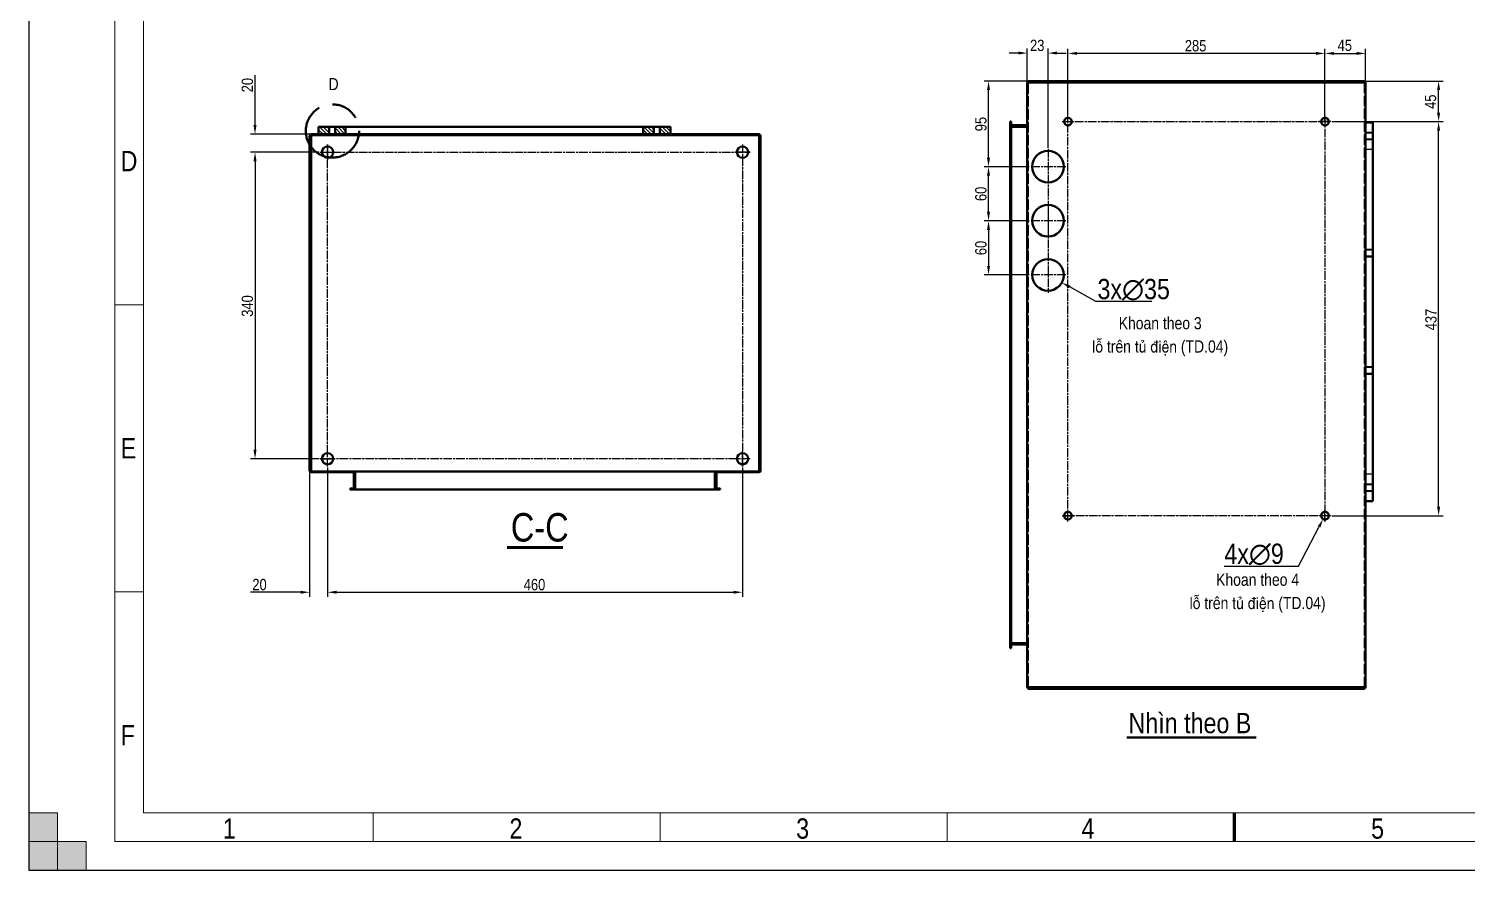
# Model space of a CAD drawing. Header units: millimetres. Extents: x 0 to 19094, y -1 to 2103.
# Drawn here: x 12072 to 13667, y 26 to 959 of the extents above; entities that cross this region are included whole.
import ezdxf

# ---------------------------------------------------------------- set-up
doc = ezdxf.new("R2010")
doc.units = ezdxf.units.MM
doc.header["$LTSCALE"] = 2.5
for name, pattern in [('CHAIN', [0.7087, 0.4724, -0.0591, 0.1181, -0.0591]), ('DASHED', [0.2067, 0.1654, -0.0413]), ('DOUBLE_DASH_CHAIN', [1.2403, 0.6614, -0.0827, 0.1654, -0.0827, 0.1654, -0.0827])]:
    doc.linetypes.add(name, pattern=pattern)
for name, color, linetype, lineweight in [('Border (ANSI)', 7, 'Continuous', 70), ('Center Mark (ANSI)', 7, 'Continuous', 25), ('Centerline (ANSI)', 7, 'Continuous', 25), ('Co ban', 7, 'Continuous', 50), ('Detail Boundary (ANSI)', 7, 'DOUBLE_DASH_CHAIN', 50), ('Dimension (ANSI)', 7, 'Continuous', 25), ('Hatch (ANSI)', 7, 'Continuous', 18), ('Hidden Narrow (ANSI)', 7, 'DASHED', 25), ('Symbol (ANSI)', 7, 'Continuous', 25)]:
    doc.layers.add(name, color=color, linetype=linetype, lineweight=lineweight)
for name, color, linetype, lineweight, true_color in [('Khung ban ve', 5, 'Continuous', 15, 0x0000ff), ('Manh', 7, 'DASHED', 25, 0x008000), ('Manh khung ten', 7, 'Continuous', 15, 0x994c4c), ('Net chu', 30, 'Continuous', 15, 0xff7f00), ('THIN', 5, 'Continuous', 15, 0x0000ff)]:
    doc.layers.add(name, color=color, linetype=linetype, lineweight=lineweight, true_color=true_color)
doc.styles.add('Hinh cat 1', font='')
doc.styles.add('Linh_50', font='')
doc.styles.add('Note Text (ANSI)', font='')
doc.styles.add('StandardAM_ANSI', font='')
doc.styles.add('Text Style71', font='')
doc.styles.add('Text Style90', font='')
doc.styles.get('Hinh cat 1').set_extended_font_data('VNI-Helve-Condense')
doc.styles.get('Linh_50').set_extended_font_data('VNI-Helve-Condense')
doc.styles.get('Note Text (ANSI)').set_extended_font_data('VNI-Helve-Condense')
doc.styles.get('StandardAM_ANSI').set_extended_font_data('VNI-Helve-Condense')
doc.styles.get('Text Style71').set_extended_font_data('VNI-Helve-Condense')
doc.styles.get('Text Style90').set_extended_font_data('VNI-Helve-Condense')
doc.dimstyles.new('Default - mm (ANSI)', dxfattribs={"dimscale": 2.5, "dimtxt": 5, "dimasz": 4, "dimexe": 2, "dimexo": 0.5, "dimgap": 0.8, "dimtad": 1, "dimtoh": 1, "dimdec": 0, "dimrnd": 1e-08, "dimzin": 4, "dimdsep": 46, "dimtxsty": 'StandardAM_ANSI', "dimcen": 0.09, "dimdle": 10, "dimclrd": 256, "dimclre": 256, "dimclrt": 256, "dimadec": 1, "dimazin": 1, "dimtfac": 0.61, "dimtofl": 0, "dimtmove": 0, "dimatfit": 3, "dimldrblk": 'DOT', "dimfxl": 1, "dimtolj": 1, "dimtzin": 4, "dimlwd": -1, "dimlwe": -1, "dimarcsym": 0})

# ---------------------------------------------------------------- blocks, each defined once
blk = doc.blocks.new('Borders A2_Thuong')
at = {"layer": 'THIN'}
for points in [[(0.01, -0.01), (7.08, -0.01), (7.08, 14.14), (0.01, 14.14)], [(0.01, 7.06), (0.01, -0.01), (14.15, -0.01), (14.15, 7.06)]]:
    blk.add_hatch(color=256, dxfattribs=at).paths.add_polyline_path(points)
at = {"layer": 'Border (ANSI)'}
blk.add_line((297.01, 14.14), (297.01, 7.06), dxfattribs=at)
at = {"layer": 'Khung ban ve'}
for p, q in [((28.3, 14.14), (28.3, 405.89)), ((579.87, 14.14), (28.3, 14.14))]:
    blk.add_line(p, q, dxfattribs=at)
at = {"layer": 'Manh khung ten', "lineweight": 25}
for p, q in [((0.01, 420.04), (0.01, -0.01)), ((0.01, -0.01), (594.01, -0.01))]:
    blk.add_line(p, q, dxfattribs=at)
at = {"layer": 'Manh khung ten'}
for p, q in [((0.01, -0.01), (0.01, 420.04)), ((21.23, 7.06), (21.23, 412.96)), ((28.27, 139.35), (21.23, 139.35)), ((28.3, 68.59), (21.25, 68.59)), ((84.87, 14.14), (84.87, 7.06)), ((155.58, 14.14), (155.58, 7.06)), ((226.3, 14.14), (226.3, 7.06)), ((586.94, 7.06), (21.23, 7.06)), ((594.01, -0.01), (0.01, -0.01))]:
    blk.add_line(p, q, dxfattribs=at)
at = {"layer": 'THIN'}
for p, q in [((7.08, 14.14), (0.01, 14.14)), ((0.01, 14.14), (0.01, -0.01)), ((7.08, -0.01), (7.08, 14.14)), ((0.01, 7.06), (0.01, -0.01)), ((14.15, 7.06), (0.01, 7.06)), ((14.15, -0.01), (14.15, 7.06)), ((0.01, -0.01), (14.15, -0.01)), ((0.01, -0.01), (7.08, -0.01))]:
    blk.add_line(p, q, dxfattribs=at)
at = {"layer": 'Net chu', "style": 'Linh_50'}
for s, p in [('D', (22.64, 172.24)), ('E', (22.66, 101.47)), ('F', (22.66, 30.76)), ('1', (47.82, 7.77)), ('2', (118.43, 7.77)), ('3', (189.07, 7.77)), ('4', (259.37, 7.77)), ('5', (330.72, 7.77))]:
    blk.add_text(s, height=5, dxfattribs=at).set_placement(p)
blk = doc.blocks.new('*D98')
at = {"layer": 'Defpoints', "color": 0, "transparency": 16777216}
for p in [(13224.1, 931.5), (13224.1, 855.9), (13509.1, 855.9)]:
    blk.add_point(p, dxfattribs=at)
at = {"layer": 'Dimension (ANSI)', "transparency": 16777216}
for p, q in [((13224.1, 857.2), (13224.1, 936.5)), ((13499.1, 931.5), (13234.1, 931.5)), ((13509.1, 857.2), (13509.1, 936.5))]:
    blk.add_line(p, q, dxfattribs=at)
for points in [[(13234.1, 933.2), (13234.1, 929.9), (13224.1, 931.5)], [(13499.1, 933.2), (13499.1, 929.9), (13509.1, 931.5)]]:
    blk.add_solid(points, dxfattribs=at)
at = {"layer": 'Dimension (ANSI)', "color": 150, "true_color": 0x0080ff, "transparency": 16777216, "insert": (13353.7, 946.3), "char_height": 12.5, "attachment_point": 1, "style": 'StandardAM_ANSI'}
blk.add_mtext('\\A1;285', dxfattribs=at)
blk = doc.blocks.new('_Dot')
at = {"color": 0, "linetype": 'ByBlock', "lineweight": -2}
blk.add_line((-0.5, 0), (-1, 0), dxfattribs=at)
at = {"color": 0, "linetype": 'ByBlock', "const_width": 0.5}
blk.add_lwpolyline([(-0.25, 0, 1), (0.25, 0, 1)], format="xyb", close=True, dxfattribs=at)
blk = doc.blocks.new('*D99')
at = {"layer": 'Defpoints', "color": 0, "transparency": 16777216}
for p in [(13515.6, 855.9), (13635.1, 855.9), (13515.6, 418.9)]:
    blk.add_point(p, dxfattribs=at)
at = {"layer": 'Dimension (ANSI)', "transparency": 16777216}
for p, q in [((13516.8, 855.9), (13640.1, 855.9)), ((13635.1, 428.9), (13635.1, 845.9)), ((13516.8, 418.9), (13640.1, 418.9))]:
    blk.add_line(p, q, dxfattribs=at)
for points in [[(13633.4, 845.9), (13636.7, 845.9), (13635.1, 855.9)], [(13633.4, 428.9), (13636.7, 428.9), (13635.1, 418.9)]]:
    blk.add_solid(points, dxfattribs=at)
at = {"layer": 'Dimension (ANSI)', "color": 150, "true_color": 0x0080ff, "transparency": 16777216, "insert": (13620.3, 624.5), "char_height": 12.5, "attachment_point": 1, "rotation": 90, "style": 'StandardAM_ANSI'}
blk.add_mtext('\\A1;437', dxfattribs=at)
blk = doc.blocks.new('*D100')
at = {"layer": 'Defpoints', "color": 0, "transparency": 16777216}
for p in [(13554.1, 931.5), (13554.1, 898.9), (13509.1, 855.9)]:
    blk.add_point(p, dxfattribs=at)
at = {"layer": 'Dimension (ANSI)', "transparency": 16777216}
for p, q in [((13509.1, 857.2), (13509.1, 936.5)), ((13519.1, 931.5), (13544.1, 931.5)), ((13554.1, 900.2), (13554.1, 936.5))]:
    blk.add_line(p, q, dxfattribs=at)
for points in [[(13519.1, 933.2), (13519.1, 929.9), (13509.1, 931.5)], [(13544.1, 933.2), (13544.1, 929.9), (13554.1, 931.5)]]:
    blk.add_solid(points, dxfattribs=at)
at = {"layer": 'Dimension (ANSI)', "color": 150, "true_color": 0x0080ff, "transparency": 16777216, "insert": (13523.1, 946.8), "char_height": 12.5, "attachment_point": 1, "style": 'StandardAM_ANSI'}
blk.add_mtext('\\A1;45', dxfattribs=at)
blk = doc.blocks.new('*D101')
at = {"layer": 'Defpoints', "color": 0, "transparency": 16777216}
for p in [(13552.1, 900.9), (13635.1, 900.9), (13515.6, 855.9)]:
    blk.add_point(p, dxfattribs=at)
at = {"layer": 'Dimension (ANSI)', "transparency": 16777216}
for p, q in [((13553.3, 900.9), (13640.1, 900.9)), ((13635.1, 865.9), (13635.1, 890.9)), ((13516.8, 855.9), (13640.1, 855.9))]:
    blk.add_line(p, q, dxfattribs=at)
for points in [[(13633.4, 890.9), (13636.7, 890.9), (13635.1, 900.9)], [(13633.4, 865.9), (13636.7, 865.9), (13635.1, 855.9)]]:
    blk.add_solid(points, dxfattribs=at)
at = {"layer": 'Dimension (ANSI)', "color": 150, "true_color": 0x0080ff, "transparency": 16777216, "insert": (13619.8, 870), "char_height": 12.5, "attachment_point": 1, "rotation": 90, "style": 'StandardAM_ANSI'}
blk.add_mtext('\\A1;45', dxfattribs=at)
blk = doc.blocks.new('*D102')
at = {"layer": 'Defpoints', "color": 0, "transparency": 16777216}
for p in [(13136.1, 900.9), (13181.1, 900.9), (13182.3, 805.9)]:
    blk.add_point(p, dxfattribs=at)
at = {"layer": 'Dimension (ANSI)', "transparency": 16777216}
for p, q in [((13179.8, 900.9), (13131.1, 900.9)), ((13136.1, 815.9), (13136.1, 890.9)), ((13181.1, 805.9), (13131.1, 805.9))]:
    blk.add_line(p, q, dxfattribs=at)
for points in [[(13134.4, 890.9), (13137.7, 890.9), (13136.1, 900.9)], [(13134.4, 815.9), (13137.7, 815.9), (13136.1, 805.9)]]:
    blk.add_solid(points, dxfattribs=at)
at = {"layer": 'Dimension (ANSI)', "color": 150, "true_color": 0x0080ff, "transparency": 16777216, "insert": (13121.3, 845.2), "char_height": 12.5, "attachment_point": 1, "rotation": 90, "style": 'StandardAM_ANSI'}
blk.add_mtext('\\A1;95', dxfattribs=at)
blk = doc.blocks.new('*D103')
at = {"layer": 'Defpoints', "color": 0, "transparency": 16777216}
for p in [(13136.1, 805.9), (13182.3, 805.9), (13182.2, 745.9)]:
    blk.add_point(p, dxfattribs=at)
at = {"layer": 'Dimension (ANSI)', "transparency": 16777216}
for p, q in [((13181.1, 805.9), (13131.1, 805.9)), ((13136.1, 755.9), (13136.1, 795.9)), ((13181, 745.9), (13131.1, 745.9))]:
    blk.add_line(p, q, dxfattribs=at)
for points in [[(13134.4, 795.9), (13137.7, 795.9), (13136.1, 805.9)], [(13134.4, 755.9), (13137.7, 755.9), (13136.1, 745.9)]]:
    blk.add_solid(points, dxfattribs=at)
at = {"layer": 'Dimension (ANSI)', "color": 150, "true_color": 0x0080ff, "transparency": 16777216, "insert": (13121.3, 767.8), "char_height": 12.5, "attachment_point": 1, "rotation": 90, "style": 'StandardAM_ANSI'}
blk.add_mtext('\\A1;60', dxfattribs=at)
blk = doc.blocks.new('*D104')
at = {"layer": 'Defpoints', "color": 0, "transparency": 16777216}
for p in [(13182.2, 745.9), (13136.1, 685.9), (13182.3, 685.9)]:
    blk.add_point(p, dxfattribs=at)
at = {"layer": 'Dimension (ANSI)', "transparency": 16777216}
for p, q in [((13181, 745.9), (13131.1, 745.9)), ((13136.1, 735.9), (13136.1, 695.9)), ((13181.1, 685.9), (13131.1, 685.9))]:
    blk.add_line(p, q, dxfattribs=at)
for points in [[(13134.4, 735.9), (13137.7, 735.9), (13136.1, 745.9)], [(13134.4, 695.9), (13137.7, 695.9), (13136.1, 685.9)]]:
    blk.add_solid(points, dxfattribs=at)
at = {"layer": 'Dimension (ANSI)', "color": 150, "true_color": 0x0080ff, "transparency": 16777216, "insert": (13121.3, 707.8), "char_height": 12.5, "attachment_point": 1, "rotation": 90, "style": 'StandardAM_ANSI'}
blk.add_mtext('\\A1;60', dxfattribs=at)
blk = doc.blocks.new('*D105')
at = {"layer": 'Defpoints', "color": 0, "transparency": 16777216}
for p in [(13179.1, 931.9), (13179.1, 898.2), (13202.1, 825.7)]:
    blk.add_point(p, dxfattribs=at)
at = {"layer": 'Dimension (ANSI)', "transparency": 16777216}
for p, q in [((13169.1, 931.9), (13159.1, 931.9)), ((13179.1, 899.5), (13179.1, 936.9)), ((13202.1, 826.9), (13202.1, 936.9)), ((13212.1, 931.9), (13222.1, 931.9))]:
    blk.add_line(p, q, dxfattribs=at)
for points in [[(13169.1, 933.6), (13169.1, 930.3), (13179.1, 931.9)], [(13212.1, 933.6), (13212.1, 930.3), (13202.1, 931.9)]]:
    blk.add_solid(points, dxfattribs=at)
at = {"layer": 'Dimension (ANSI)', "color": 150, "true_color": 0x0080ff, "transparency": 16777216, "insert": (13182.1, 946.7), "char_height": 12.5, "attachment_point": 1, "style": 'StandardAM_ANSI'}
blk.add_mtext('\\A1;23', dxfattribs=at)
blk = doc.blocks.new('*D106')
at = {"layer": 'Defpoints', "color": 0, "transparency": 16777216}
for p in [(13186.8, 694.5), (13217.3, 677.4)]:
    blk.add_point(p, dxfattribs=at)
at = {"layer": 'Dimension (ANSI)', "transparency": 16777216}
for p, q in [((13201.8, 685.9), (13202.3, 685.9)), ((13202.1, 685.7), (13202.1, 686.2)), ((13254.9, 656.5), (13226.1, 672.6)), ((13317, 656.5), (13254.9, 656.5))]:
    blk.add_line(p, q, dxfattribs=at)
blk.add_solid([(13226.9, 674), (13225.3, 671.1), (13217.3, 677.4)], dxfattribs=at)
at = {"layer": 'Dimension (ANSI)', "color": 150, "true_color": 0x0080ff, "transparency": 16777216, "insert": (13256.9, 681.5), "char_height": 12.5, "attachment_point": 1, "style": 'StandardAM_ANSI'}
blk.add_mtext('\\A1;\\fVNI-Helve-Condense|b0|i0;\\H22.5000;3x∅35', dxfattribs=at)
blk = doc.blocks.new('*D107')
at = {"layer": 'Defpoints', "color": 0, "transparency": 16777216}
for p in [(13507.1, 415.2), (13511, 422.7)]:
    blk.add_point(p, dxfattribs=at)
at = {"layer": 'Dimension (ANSI)', "transparency": 16777216}
for p, q in [((13508.8, 418.9), (13509.3, 418.9)), ((13509.1, 418.7), (13509.1, 419.2)), ((13479.6, 363), (13502.4, 406.3)), ((13397.5, 363), (13479.6, 363))]:
    blk.add_line(p, q, dxfattribs=at)
blk.add_solid([(13500.9, 407.1), (13503.9, 405.6), (13507.1, 415.2)], dxfattribs=at)
at = {"layer": 'Dimension (ANSI)', "color": 150, "true_color": 0x0080ff, "transparency": 16777216, "insert": (13397.5, 388), "char_height": 12.5, "attachment_point": 1, "style": 'StandardAM_ANSI'}
blk.add_mtext('\\A1;\\fVNI-Helve-Condense|b0|i0;\\H22.5000;4x∅9', dxfattribs=at)
blk = doc.blocks.new('*D108')
at = {"layer": 'Defpoints', "color": 0, "transparency": 16777216}
for p in [(12394.9, 822), (12322.9, 482), (12394.9, 482)]:
    blk.add_point(p, dxfattribs=at)
at = {"layer": 'Dimension (ANSI)', "transparency": 16777216}
for p, q in [((12393.6, 822), (12317.9, 822)), ((12322.9, 812), (12322.9, 492)), ((12393.6, 482), (12317.9, 482))]:
    blk.add_line(p, q, dxfattribs=at)
for points in [[(12321.2, 812), (12324.6, 812), (12322.9, 822)], [(12321.2, 492), (12324.6, 492), (12322.9, 482)]]:
    blk.add_solid(points, dxfattribs=at)
at = {"layer": 'Dimension (ANSI)', "color": 150, "true_color": 0x0080ff, "transparency": 16777216, "insert": (12308.1, 639.5), "char_height": 12.5, "attachment_point": 1, "rotation": 90, "style": 'StandardAM_ANSI'}
blk.add_mtext('\\A1;340', dxfattribs=at)
blk = doc.blocks.new('*D109')
at = {"layer": 'Defpoints', "color": 0, "transparency": 16777216}
for p in [(12403.4, 473.5), (12863.4, 473.5), (12863.4, 334)]:
    blk.add_point(p, dxfattribs=at)
at = {"layer": 'Dimension (ANSI)', "transparency": 16777216}
for p, q in [((12403.4, 472.3), (12403.4, 329)), ((12863.4, 472.3), (12863.4, 329)), ((12413.4, 334), (12853.4, 334))]:
    blk.add_line(p, q, dxfattribs=at)
for points in [[(12413.4, 335.7), (12413.4, 332.4), (12403.4, 334)], [(12853.4, 335.7), (12853.4, 332.4), (12863.4, 334)]]:
    blk.add_solid(points, dxfattribs=at)
at = {"layer": 'Dimension (ANSI)', "color": 150, "true_color": 0x0080ff, "transparency": 16777216, "insert": (12620.8, 348.8), "char_height": 12.5, "attachment_point": 1, "style": 'StandardAM_ANSI'}
blk.add_mtext('\\A1;460', dxfattribs=at)
blk = doc.blocks.new('*D110')
at = {"layer": 'Defpoints', "color": 0, "transparency": 16777216}
for p in [(12322.9, 842), (12385.4, 842), (12394.9, 822)]:
    blk.add_point(p, dxfattribs=at)
at = {"layer": 'Dimension (ANSI)', "transparency": 16777216}
for p, q in [((12322.9, 852), (12322.9, 907.5)), ((12384.1, 842), (12317.9, 842)), ((12393.6, 822), (12317.9, 822)), ((12322.9, 812), (12322.9, 802))]:
    blk.add_line(p, q, dxfattribs=at)
for points in [[(12321.2, 852), (12324.6, 852), (12322.9, 842)], [(12321.2, 812), (12324.6, 812), (12322.9, 822)]]:
    blk.add_solid(points, dxfattribs=at)
at = {"layer": 'Dimension (ANSI)', "color": 150, "true_color": 0x0080ff, "transparency": 16777216, "insert": (12308.1, 888.4), "char_height": 12.5, "attachment_point": 1, "rotation": 90, "style": 'StandardAM_ANSI'}
blk.add_mtext('\\A1;20', dxfattribs=at)
blk = doc.blocks.new('*D111')
at = {"layer": 'Defpoints', "color": 0, "transparency": 16777216}
for p in [(12383.4, 469), (12403.4, 473.5), (12383.4, 334)]:
    blk.add_point(p, dxfattribs=at)
at = {"layer": 'Dimension (ANSI)', "transparency": 16777216}
for p, q in [((12383.4, 467.8), (12383.4, 329)), ((12403.4, 472.3), (12403.4, 329)), ((12373.4, 334), (12317.9, 334)), ((12413.4, 334), (12423.4, 334))]:
    blk.add_line(p, q, dxfattribs=at)
for points in [[(12373.4, 335.7), (12373.4, 332.4), (12383.4, 334)], [(12413.4, 335.7), (12413.4, 332.4), (12403.4, 334)]]:
    blk.add_solid(points, dxfattribs=at)
at = {"layer": 'Dimension (ANSI)', "color": 150, "true_color": 0x0080ff, "transparency": 16777216, "insert": (12319.9, 348.8), "char_height": 12.5, "attachment_point": 1, "style": 'StandardAM_ANSI'}
blk.add_mtext('\\A1;20', dxfattribs=at)
blk = doc.blocks.new('2dDetail5')
at = {"layer": 'Detail Boundary (ANSI)', "ltscale": 16.620792}
blk.add_circle((94.82, 182.16), 6.56, dxfattribs=at)
at = {"layer": 'Detail Boundary (ANSI)', "insert": (93.86, 192.22), "char_height": 3, "attachment_point": 7, "style": 'Hinh cat 1'}
blk.add_mtext('D', dxfattribs=at)

msp = doc.modelspace()

# ---------------------------------------------------------------- hatches: boundary and pattern name
at = {"layer": 'Hatch (ANSI)'}
h = msp.add_hatch(dxfattribs=at)
h.set_pattern_fill('ANSI31', color=256, scale=22.86, angle=90.00021, style=0)
h.set_pattern_definition([(135.0002, (11982.013, 25.8005), (-2.02055, -2.020565), [])])
h.paths.add_polyline_path([(12783.384, 842.004), (12783.384, 850.004), (12771.707, 850.004), (12771.707, 842.004), (12772.384, 842.004)])
h.paths.add_polyline_path([(12393.384, 842.004), (12404.384, 842.004), (12405.06, 842.004), (12405.06, 850.004), (12393.384, 850.004)])
h.paths.add_polyline_path([(12411.707, 842.004), (12412.384, 842.004), (12423.384, 842.004), (12423.384, 850.004), (12411.707, 850.004)])
h.paths.add_polyline_path([(12753.384, 842.004), (12764.384, 842.004), (12765.06, 842.004), (12765.06, 850.004), (12753.384, 850.004)])
h = msp.add_hatch(dxfattribs=at)
h.set_pattern_fill('ANSI31', color=256, scale=22.86, style=0)
h.set_pattern_definition([(45, (12072.013, 25.8005), (-2.0205576, 2.0205576), [])])
edge = h.paths.add_edge_path()
edge.add_line((12431.384, 449.004), (12428.384, 449.004))
edge.add_line((12428.384, 449.004), (12428.384, 448.004))
edge.add_line((12428.384, 448.004), (12431.384, 448.004))
edge.add_ellipse((12431.384, 450.004), major_axis=(0, -2), ratio=1, start_angle=0, end_angle=90)
edge.add_line((12433.384, 450.004), (12433.384, 466.004))
edge.add_ellipse((12431.384, 466.004), major_axis=(2, 0), ratio=1, start_angle=0, end_angle=90)
edge.add_line((12431.384, 468.004), (12385.384, 468.004))
edge.add_ellipse((12385.384, 469.004), major_axis=(0, -1), ratio=1, start_angle=270, end_angle=360, ccw=False)
edge.add_line((12384.384, 469.004), (12384.384, 840.004))
edge.add_ellipse((12385.384, 840.004), major_axis=(-1, 0), ratio=1, start_angle=270, end_angle=360, ccw=False)
edge.add_line((12385.384, 841.004), (12513.384, 841.004))
edge.add_line((12513.384, 841.004), (12513.384, 842.004))
edge.add_line((12513.384, 842.004), (12502.384, 842.004))
edge.add_line((12502.384, 842.004), (12501.707, 842.004))
edge.add_line((12501.707, 842.004), (12495.06, 842.004))
edge.add_line((12495.06, 842.004), (12494.384, 842.004))
edge.add_line((12494.384, 842.004), (12483.384, 842.004))
edge.add_line((12483.384, 842.004), (12385.384, 842.004))
edge.add_ellipse((12385.384, 840.004), major_axis=(0, 2), ratio=1, start_angle=0, end_angle=90)
edge.add_line((12383.384, 840.004), (12383.384, 469.004))
edge.add_ellipse((12385.384, 469.004), major_axis=(-2, 0), ratio=1, start_angle=0, end_angle=90)
edge.add_line((12385.384, 467.004), (12431.384, 467.004))
edge.add_ellipse((12431.384, 466.004), major_axis=(0, 1), ratio=1, start_angle=270, end_angle=360, ccw=False)
edge.add_line((12432.384, 466.004), (12432.384, 450.004))
edge.add_ellipse((12431.384, 450.004), major_axis=(1, 0), ratio=1, start_angle=270, end_angle=360, ccw=False)
edge = h.paths.add_edge_path()
edge.add_line((12838.384, 449.004), (12835.384, 449.004))
edge.add_ellipse((12835.384, 450.004), major_axis=(0, -1), ratio=1, start_angle=270, end_angle=360, ccw=False)
edge.add_line((12834.384, 450.004), (12834.384, 466.004))
edge.add_ellipse((12835.384, 466.004), major_axis=(-1, 0), ratio=1, start_angle=270, end_angle=360, ccw=False)
edge.add_line((12835.384, 467.004), (12881.384, 467.004))
edge.add_ellipse((12881.384, 469.004), major_axis=(0, -2), ratio=1, start_angle=0, end_angle=90)
edge.add_line((12883.384, 469.004), (12883.384, 840.004))
edge.add_ellipse((12881.384, 840.004), major_axis=(2, 0), ratio=1, start_angle=0, end_angle=90)
edge.add_line((12881.384, 842.004), (12873.384, 842.004))
edge.add_line((12873.384, 842.004), (12862.384, 842.004))
edge.add_line((12862.384, 842.004), (12861.707, 842.004))
edge.add_line((12861.707, 842.004), (12855.06, 842.004))
edge.add_line((12855.06, 842.004), (12854.384, 842.004))
edge.add_line((12854.384, 842.004), (12843.384, 842.004))
edge.add_line((12843.384, 842.004), (12843.384, 841.004))
edge.add_line((12843.384, 841.004), (12881.384, 841.004))
edge.add_ellipse((12881.384, 840.004), major_axis=(0, 1), ratio=1, start_angle=270, end_angle=360, ccw=False)
edge.add_line((12882.384, 840.004), (12882.384, 469.004))
edge.add_ellipse((12881.384, 469.004), major_axis=(1, 0), ratio=1, start_angle=270, end_angle=360, ccw=False)
edge.add_line((12881.384, 468.004), (12835.384, 468.004))
edge.add_ellipse((12835.384, 466.004), major_axis=(0, 2), ratio=1, start_angle=0, end_angle=90)
edge.add_line((12833.384, 466.004), (12833.384, 450.004))
edge.add_ellipse((12835.384, 450.004), major_axis=(-2, 0), ratio=1, start_angle=0, end_angle=90)
edge.add_line((12835.384, 448.004), (12838.384, 448.004))
edge.add_line((12838.384, 448.004), (12838.384, 449.004))

# ---------------------------------------------------------------- linework, layer by layer
at = {"layer": 'Center Mark (ANSI)', "linetype": 'CHAIN', "ltscale": 1.604751}
for p, q in [((13217.555, 855.941), (13230.555, 855.941)), ((13515.555, 855.941), (13502.555, 855.941)), ((13217.555, 418.941), (13230.555, 418.941)), ((13509.055, 412.441), (13509.055, 425.441))]:
    msp.add_line(p, q, dxfattribs=at)
at = {"layer": 'Center Mark (ANSI)', "linetype": 'CHAIN', "ltscale": 2.098551}
for p, q in [((12403.384, 830.504), (12403.384, 813.504)), ((12394.884, 822.004), (12411.884, 822.004)), ((12871.884, 822.004), (12854.884, 822.004)), ((12394.884, 482.004), (12411.884, 482.004)), ((12863.384, 473.504), (12863.384, 490.504))]:
    msp.add_line(p, q, dxfattribs=at)
at = {"layer": 'Center Mark (ANSI)', "linetype": 'CHAIN', "ltscale": 8.113447}
for p, q in [((13221.805, 805.941), (13182.305, 805.941)), ((13202.055, 765.75), (13202.055, 726.131)), ((13221.864, 745.941), (13182.245, 745.941)), ((13221.805, 685.941), (13182.305, 685.941))]:
    msp.add_line(p, q, dxfattribs=at)
at = {"layer": 'Centerline (ANSI)', "linetype": 'CHAIN', "ltscale": 8.113447}
for p, q in [((13224.055, 412.441), (13224.055, 862.441)), ((13509.055, 862.441), (13509.055, 412.441)), ((13217.555, 855.941), (13515.555, 855.941)), ((12403.384, 473.504), (12403.384, 830.504)), ((12863.384, 830.504), (12863.384, 473.504)), ((12394.884, 822.004), (12871.884, 822.004)), ((13202.055, 825.691), (13202.055, 666.191)), ((12871.884, 482.004), (12394.884, 482.004)), ((13515.555, 418.941), (13217.555, 418.941))]:
    msp.add_line(p, q, dxfattribs=at)
at = {"layer": 'Co ban'}
for p, q in [((13179.055, 898.941), (13179.055, 898.233)), ((13179.641, 898.941), (13179.055, 898.941)), ((13179.055, 229.648), (13179.055, 898.233)), ((13552.055, 900.941), (13181.055, 900.941)), ((13552.055, 899.941), (13181.055, 899.941)), ((13181.055, 899.233), (13552.055, 899.233)), ((13552.055, 899.941), (13552.055, 900.941)), ((13552.055, 899.233), (13552.055, 898.941)), ((13554.055, 898.941), (13552.055, 898.941)), ((13554.055, 898.941), (13554.055, 228.941)), ((12405.06, 850.004), (12393.384, 850.004)), ((12393.384, 850.004), (12393.384, 842.004)), ((12405.06, 842.004), (12405.06, 850.004)), ((12405.06, 850.004), (12411.707, 850.004)), ((12423.384, 850.004), (12411.707, 850.004)), ((12411.707, 850.004), (12411.707, 842.004)), ((12423.384, 842.004), (12423.384, 850.004)), ((12423.384, 850.004), (12753.384, 850.004)), ((12765.06, 850.004), (12753.384, 850.004)), ((12753.384, 850.004), (12753.384, 842.004)), ((12765.06, 842.004), (12765.06, 850.004)), ((12765.06, 850.004), (12771.707, 850.004)), ((12783.384, 850.004), (12771.707, 850.004)), ((12771.707, 850.004), (12771.707, 842.004)), ((12783.384, 842.004), (12783.384, 850.004)), ((13160.055, 855.941), (13160.055, 855.233)), ((13161.055, 855.941), (13160.055, 855.941)), ((13161.055, 855.233), (13160.055, 855.233)), ((13160.055, 855.233), (13160.055, 272.648)), ((13161.055, 855.233), (13161.055, 855.941)), ((13161.055, 855.233), (13161.055, 272.648)), ((13178.055, 851.941), (13162.055, 851.941)), ((13162.055, 850.941), (13178.055, 850.941)), ((13178.055, 850.233), (13162.055, 850.233)), ((13562.055, 854.941), (13554.055, 854.941)), ((13562.055, 854.941), (13562.055, 849.941)), ((13562.055, 439.941), (13562.055, 849.941)), ((12383.384, 840.004), (12383.384, 469.004)), ((12384.384, 469.004), (12384.384, 840.004)), ((12385.091, 840.004), (12385.091, 469.004)), ((12385.384, 840.004), (12385.091, 840.004)), ((12513.384, 842.004), (12385.384, 842.004)), ((12385.384, 841.004), (12513.384, 841.004)), ((12385.384, 841.004), (12385.384, 840.004)), ((12393.384, 842.004), (12405.06, 842.004)), ((12411.707, 842.004), (12423.384, 842.004)), ((12423.384, 841.004), (12423.384, 842.004)), ((12513.384, 842.004), (12843.384, 842.004)), ((12843.384, 842.004), (12513.384, 842.004)), ((12843.384, 841.004), (12513.384, 841.004)), ((12753.384, 842.004), (12753.384, 841.004)), ((12753.384, 842.004), (12765.06, 842.004)), ((12771.707, 842.004), (12783.384, 842.004)), ((12881.384, 842.004), (12843.384, 842.004)), ((12843.384, 841.004), (12881.384, 841.004)), ((12881.384, 841.004), (12881.384, 840.004)), ((12881.384, 840.004), (12881.677, 840.004)), ((12881.677, 840.004), (12881.677, 469.004)), ((12882.384, 840.004), (12882.384, 469.004)), ((12883.384, 469.004), (12883.384, 840.004)), ((12431.384, 468.004), (12385.384, 468.004)), ((12385.384, 467.004), (12431.384, 467.004)), ((12431.384, 468.004), (12432.091, 468.004)), ((12432.091, 467.875), (12432.091, 468.004)), ((12432.091, 468.004), (12834.677, 468.004)), ((12432.384, 466.004), (12432.384, 450.004)), ((12433.384, 450.004), (12433.384, 466.004)), ((12434.091, 450.004), (12434.091, 466.004)), ((12832.677, 466.004), (12832.677, 450.004)), ((12833.384, 466.004), (12833.384, 450.004)), ((12834.384, 450.004), (12834.384, 466.004)), ((12834.677, 468.004), (12834.677, 467.875)), ((12835.384, 468.004), (12834.677, 468.004)), ((12881.384, 468.004), (12835.384, 468.004)), ((12835.384, 467.004), (12881.384, 467.004)), ((12431.384, 449.004), (12428.384, 449.004)), ((12428.384, 449.004), (12428.384, 448.004)), ((12428.384, 448.004), (12431.384, 448.004)), ((12431.384, 448.004), (12432.091, 448.004)), ((12432.091, 448.133), (12432.091, 448.004)), ((12834.677, 448.004), (12432.091, 448.004)), ((12834.677, 448.133), (12834.677, 448.004)), ((12834.677, 448.004), (12835.384, 448.004)), ((12838.384, 449.004), (12835.384, 449.004)), ((12835.384, 448.004), (12838.384, 448.004)), ((12838.384, 448.004), (12838.384, 449.004)), ((13554.055, 434.941), (13562.055, 434.941)), ((13562.055, 439.941), (13562.055, 434.941)), ((13160.055, 272.648), (13160.055, 271.941)), ((13161.055, 272.648), (13160.055, 272.648)), ((13161.055, 271.941), (13160.055, 271.941)), ((13161.055, 272.648), (13161.055, 271.941)), ((13178.055, 277.648), (13162.055, 277.648)), ((13178.055, 276.941), (13162.055, 276.941)), ((13178.055, 275.941), (13162.055, 275.941)), ((13179.055, 229.648), (13179.055, 228.941)), ((13179.641, 228.941), (13179.055, 228.941)), ((13552.055, 228.648), (13181.055, 228.648)), ((13552.055, 227.941), (13181.055, 227.941)), ((13181.055, 226.941), (13552.055, 226.941)), ((13552.055, 228.941), (13552.055, 228.648)), ((13552.055, 228.941), (13554.055, 228.941)), ((13552.055, 227.941), (13552.055, 226.941))]:
    msp.add_line(p, q, dxfattribs=at)
for centre, radius in [((13224.055, 855.941), 4.25), ((13509.055, 855.941), 4.25), ((12403.384, 822.004), 6.25), ((12863.384, 822.004), 6.25), ((13202.055, 805.941), 17.5), ((13202.055, 745.941), 17.559), ((13202.055, 685.941), 17.5), ((12403.384, 482.004), 6.25), ((12863.384, 482.004), 6.25), ((13224.055, 418.941), 4.25), ((13509.055, 418.941), 4.25)]:
    msp.add_circle(centre, radius, dxfattribs=at)
for centre, radius, start, end in [((13181.055, 898.941), 1, 90, 170.634461), ((13552.055, 898.941), 2, 0, 90), ((13552.055, 898.941), 1, 0, 90), ((13162.055, 852.941), 2, 245.443405, 270), ((13178.055, 852.941), 2, 270, 294.556595), ((12385.384, 840.004), 2, 90, 180), ((12385.384, 840.004), 1, 90, 180), ((12881.384, 840.004), 2, 0, 90), ((12881.384, 840.004), 1, 0, 90), ((12385.384, 469.004), 2, 180, 270), ((12385.384, 469.004), 1, 180, 270), ((12386.091, 469.004), 1, 180, 270), ((12431.384, 466.004), 2, 0, 90), ((12431.384, 466.004), 1, 0, 90), ((12432.091, 466.004), 2, 0, 90), ((12834.677, 466.004), 2, 90, 180), ((12835.384, 466.004), 2, 90, 180), ((12835.384, 466.004), 1, 90, 180), ((12880.677, 469.004), 1, 270, 0), ((12881.384, 469.004), 2, 270, 0), ((12881.384, 469.004), 1, 270, 0), ((12431.384, 450.004), 2, 270, 0), ((12431.384, 450.004), 1, 270, 0), ((12432.091, 450.004), 2, 270, 0), ((12834.677, 450.004), 2, 180, 270), ((12835.384, 450.004), 2, 180, 270), ((12835.384, 450.004), 1, 180, 270), ((13162.055, 274.941), 2, 90, 114.556595), ((13178.055, 274.941), 2, 65.443405, 90), ((13181.055, 228.941), 1, 189.365539, 270), ((13552.055, 228.941), 2, 270, 0), ((13552.055, 228.941), 1, 270, 0)]:
    msp.add_arc(centre, radius, start, end, dxfattribs=at)
for points, knots in [([(13181.055, 900.941), (13180.309, 900.941), (13179.581, 900.485), (13179.255, 899.813), (13179.124, 899.542), (13179.055, 899.242), (13179.055, 898.941)], [0, 0, 0, 0, 1.11921194, 1.11921194, 1.11921194, 1.57079633, 1.57079633, 1.57079633, 1.57079633]), ([(13179.055, 898.233), (13179.055, 898.606), (13179.511, 898.97), (13180.182, 899.133), (13180.453, 899.199), (13180.754, 899.233), (13181.055, 899.233)], [-1.57079633, -1.57079633, -1.57079633, -1.57079633, -0.45158438, -0.45158438, -0.45158438, 0, 0, 0, 0]), ([(13161.055, 852.941), (13161.055, 852.548), (13161.309, 852.167), (13161.672, 852.017), (13161.793, 851.967), (13161.924, 851.941), (13162.055, 851.941)], [-1.57079633, -1.57079633, -1.57079633, -1.57079633, -0.39339711, -0.39339711, -0.39339711, 0, 0, 0, 0]), ([(13161.055, 852.233), (13161.055, 851.448), (13161.309, 850.687), (13161.672, 850.386), (13161.793, 850.286), (13161.924, 850.233), (13162.055, 850.233)], [-1.57079633, -1.57079633, -1.57079633, -1.57079633, -0.39339711, -0.39339711, -0.39339711, 0, 0, 0, 0]), ([(13178.055, 851.941), (13178.447, 851.941), (13178.828, 852.195), (13178.978, 852.557), (13179.029, 852.678), (13179.055, 852.809), (13179.055, 852.941)], [-3.14159265, -3.14159265, -3.14159265, -3.14159265, -1.96419344, -1.96419344, -1.96419344, -1.57079633, -1.57079633, -1.57079633, -1.57079633]), ([(13178.055, 850.233), (13178.447, 850.233), (13178.828, 850.742), (13178.978, 851.467), (13179.029, 851.709), (13179.055, 851.971), (13179.055, 852.233)], [-3.14159265, -3.14159265, -3.14159265, -3.14159265, -1.96419344, -1.96419344, -1.96419344, -1.57079633, -1.57079633, -1.57079633, -1.57079633]), ([(12881.546, 468.018), (12881.557, 468.055), (12881.567, 468.093), (12881.576, 468.131), (12881.642, 468.402), (12881.677, 468.703), (12881.677, 469.004)], [-0.515919768, -0.515919768, -0.515919768, -0.515919768, -0.451584385, -0.451584385, -0.451584385, 0, 0, 0, 0]), ([(12433.197, 449.177), (12433.523, 449.286), (12433.788, 449.44), (12433.938, 449.621), (12434.039, 449.742), (12434.091, 449.873), (12434.091, 450.004)], [-0.98123337, -0.98123337, -0.98123337, -0.98123337, -0.39339711, -0.39339711, -0.39339711, 0, 0, 0, 0]), ([(12833.57, 449.177), (12833.245, 449.286), (12832.98, 449.44), (12832.829, 449.621), (12832.729, 449.742), (12832.677, 449.873), (12832.677, 450.004)], [-0.98123337, -0.98123337, -0.98123337, -0.98123337, -0.39339711, -0.39339711, -0.39339711, 0, 0, 0, 0]), ([(13161.055, 275.648), (13161.055, 276.433), (13161.309, 277.194), (13161.672, 277.495), (13161.793, 277.595), (13161.924, 277.648), (13162.055, 277.648)], [-1.57079633, -1.57079633, -1.57079633, -1.57079633, -0.39339711, -0.39339711, -0.39339711, 0, 0, 0, 0]), ([(13161.055, 274.941), (13161.055, 275.333), (13161.309, 275.714), (13161.672, 275.864), (13161.793, 275.914), (13161.924, 275.941), (13162.055, 275.941)], [-1.57079633, -1.57079633, -1.57079633, -1.57079633, -0.39339711, -0.39339711, -0.39339711, 0, 0, 0, 0]), ([(13178.055, 277.648), (13178.447, 277.648), (13178.828, 277.139), (13178.978, 276.414), (13179.029, 276.172), (13179.055, 275.91), (13179.055, 275.648)], [-3.14159265, -3.14159265, -3.14159265, -3.14159265, -1.96419344, -1.96419344, -1.96419344, -1.57079633, -1.57079633, -1.57079633, -1.57079633]), ([(13178.055, 275.941), (13178.447, 275.941), (13178.828, 275.686), (13178.978, 275.324), (13179.029, 275.203), (13179.055, 275.072), (13179.055, 274.941)], [-3.14159265, -3.14159265, -3.14159265, -3.14159265, -1.96419344, -1.96419344, -1.96419344, -1.57079633, -1.57079633, -1.57079633, -1.57079633]), ([(13181.055, 228.648), (13180.309, 228.648), (13179.581, 228.876), (13179.255, 229.211), (13179.124, 229.347), (13179.055, 229.497), (13179.055, 229.648)], [0, 0, 0, 0, 1.11921194, 1.11921194, 1.11921194, 1.57079633, 1.57079633, 1.57079633, 1.57079633]), ([(13179.055, 228.941), (13179.055, 228.194), (13179.511, 227.467), (13180.182, 227.141), (13180.453, 227.01), (13180.754, 226.941), (13181.055, 226.941)], [-1.57079633, -1.57079633, -1.57079633, -1.57079633, -0.45158438, -0.45158438, -0.45158438, 0, 0, 0, 0])]:
    msp.add_open_spline(points, degree=3, knots=knots, dxfattribs=at)
for points in [[(12385.091, 469.004), (12385.091, 468.66), (12385.139, 468.32), (12385.224, 468.022)], [(12434.091, 466.004), (12434.091, 466.331), (12433.738, 466.65), (12433.2, 466.834)], [(12832.677, 466.004), (12832.677, 466.331), (12833.03, 466.65), (12833.567, 466.834)]]:
    msp.add_open_spline(points, degree=3, dxfattribs=at)
at = {"layer": 'Hidden Narrow (ANSI)', "ltscale": 3.386027}
for p, q in [((12404.384, 850.004), (12404.384, 842.004)), ((12412.384, 842.004), (12412.384, 850.004)), ((12764.384, 850.004), (12764.384, 842.004)), ((12772.384, 842.004), (12772.384, 850.004)), ((13562.055, 843.941), (13554.055, 843.941)), ((13554.055, 835.941), (13562.055, 835.941)), ((13562.055, 713.941), (13554.055, 713.941)), ((13554.055, 705.941), (13562.055, 705.941)), ((13562.055, 583.941), (13554.055, 583.941)), ((13554.055, 575.941), (13562.055, 575.941)), ((13562.055, 453.941), (13554.055, 453.941)), ((13554.055, 445.941), (13562.055, 445.941))]:
    msp.add_line(p, q, dxfattribs=at)
at = {"layer": 'Manh', "ltscale": 0.423166}
for p, q in [((13180.055, 898.233), (13179.055, 898.233)), ((13180.055, 898.941), (13180.055, 898.233)), ((13161.055, 852.941), (13160.055, 852.941)), ((13161.055, 852.233), (13160.055, 852.233)), ((13180.055, 856.191), (13179.055, 856.191)), ((13179.055, 852.941), (13180.055, 852.941)), ((13180.055, 852.233), (13179.055, 852.233)), ((13180.055, 849.691), (13179.055, 849.691)), ((13180.055, 826.191), (13179.055, 826.191)), ((13180.055, 819.691), (13179.055, 819.691)), ((13554.055, 824.941), (13553.055, 824.941)), ((13180.055, 583.191), (13179.055, 583.191)), ((13180.055, 576.691), (13179.055, 576.691)), ((13180.055, 553.191), (13179.055, 553.191)), ((13180.055, 546.691), (13179.055, 546.691)), ((13554.055, 464.941), (13553.055, 464.941)), ((13180.055, 310.191), (13179.055, 310.191)), ((13180.055, 303.691), (13179.055, 303.691)), ((13161.055, 275.648), (13160.055, 275.648)), ((13161.055, 274.941), (13160.055, 274.941)), ((13180.055, 280.191), (13179.055, 280.191)), ((13179.055, 275.648), (13180.055, 275.648)), ((13180.055, 274.941), (13179.055, 274.941)), ((13180.055, 273.691), (13179.055, 273.691)), ((13553.055, 264.882), (13554.055, 264.882)), ((13180.055, 229.648), (13179.055, 229.648)), ((13180.055, 228.941), (13180.055, 229.648)), ((13187.805, 227.941), (13187.805, 226.941)), ((13200.305, 227.941), (13200.305, 226.941)), ((13527.805, 227.941), (13527.805, 226.941)), ((13540.305, 227.941), (13540.305, 226.941)), ((13553.055, 230.882), (13554.055, 230.882))]:
    msp.add_line(p, q, dxfattribs=at)
at = {"layer": 'Manh', "ltscale": 0.175222}
for p, q in [((13180.055, 898.941), (13179.641, 898.941)), ((13180.055, 228.941), (13179.641, 228.941))]:
    msp.add_line(p, q, dxfattribs=at)
at = {"layer": 'Manh', "ltscale": 27.645905}
msp.add_line((13180.055, 898.233), (13180.055, 229.648), dxfattribs=at)
at = {"layer": 'Manh', "ltscale": 27.704382}
msp.add_line((13553.055, 228.941), (13553.055, 898.941), dxfattribs=at)
at = {"layer": 'Manh', "ltscale": 3.386027}
for p, q in [((13562.055, 843.264), (13554.055, 843.264)), ((13562.055, 836.617), (13554.055, 836.617)), ((13562.055, 824.941), (13554.055, 824.941)), ((13562.055, 713.264), (13554.055, 713.264)), ((13562.055, 706.617), (13554.055, 706.617)), ((13562.055, 583.264), (13554.055, 583.264)), ((13562.055, 576.617), (13554.055, 576.617)), ((13562.055, 464.941), (13554.055, 464.941)), ((13562.055, 453.264), (13554.055, 453.264)), ((13562.055, 446.617), (13554.055, 446.617))]:
    msp.add_line(p, q, dxfattribs=at)
at = {"layer": 'Manh', "ltscale": 0.80838}
for centre, start, end in [((13181.055, 898.233), 90, 180), ((13181.055, 229.648), 180, 270)]:
    msp.add_arc(centre, 1, start, end, dxfattribs=at)
at = {"layer": 'Manh', "ltscale": 0.097528}
for centre, start, end in [((13181.055, 898.941), 170.634461, 180), ((13181.055, 228.941), 180, 189.365539)]:
    msp.add_arc(centre, 1, start, end, dxfattribs=at)
at = {"layer": 'Manh', "ltscale": 1.243599}
for centre, start, end in [((13162.055, 852.941), 180, 245.443405), ((13178.055, 852.941), 294.556595, 0), ((13162.055, 274.941), 114.556595, 180), ((13178.055, 274.941), 0, 65.443405)]:
    msp.add_arc(centre, 2, start, end, dxfattribs=at)
at = {"layer": 'Manh', "ltscale": 1.61686}
for centre, start, end in [((13162.055, 852.233), 180, 270), ((13178.055, 852.233), 270, 0), ((13162.055, 275.648), 90, 180), ((13178.055, 275.648), 0, 90)]:
    msp.add_arc(centre, 2, start, end, dxfattribs=at)
at = {"layer": 'Symbol (ANSI)', "lineweight": 60}
msp.add_line((12602.531, 383.502), (12664.236, 383.502), dxfattribs=at)
at = {"layer": 'Symbol (ANSI)', "lineweight": 50}
msp.add_line((13289.244, 172.808), (13432.866, 172.808), dxfattribs=at)

# ---------------------------------------------------------------- block references
at = {"xscale": 4.5, "yscale": 4.5, "zscale": 4.5}
msp.add_blockref('Borders A2_Thuong', (12072.013, 25.801), dxfattribs=at)
at = {"layer": 'Detail Boundary (ANSI)', "xscale": 4.5, "yscale": 4.5, "zscale": 4.5}
msp.add_blockref('2dDetail5', (11982.013, 25.801), dxfattribs=at)

# ---------------------------------------------------------------- texts
at = {"layer": 'Symbol (ANSI)', "char_height": 13.5, "width": 166.40551, "attachment_point": 2, "line_spacing_factor": 1.148431, "style": 'Note Text (ANSI)'}
for s, insert in [('{\\fVNI-Helve-Condense|b0|i0;Khoan theo 3 \\P\\fVNI-Helve-Condense|b0|i0;loã treân tuû ñieän (TD.04)}', (13326.391, 639.155)), ('{\\fVNI-Helve-Condense|b0|i0;Khoan theo 4 \\P\\fVNI-Helve-Condense|b0|i0;loã treân tuû ñieän (TD.04)}', (13434.371, 354.686))]:
    msp.add_mtext(s, dxfattribs=dict(at, insert=insert))
at = {"layer": 'Symbol (ANSI)', "attachment_point": 7}
for s, insert, char_height, style in [('C-C', (12606.513, 389.831), 31.5, 'Text Style71'), ('Nhìn theo B', (13291.332, 177.389), 22.5, 'Text Style90')]:
    msp.add_mtext(s, dxfattribs=dict(at, insert=insert, char_height=char_height, style=style))

# ---------------------------------------------------------------- dimensions: what is measured, and where the dimension line sits
at = {"layer": 'Dimension (ANSI)'}
for base, p1, p2, angle, override, picture, middle in [((13179.055, 931.926), (13202.055, 825.691), (13179.055, 898.233), 180, {"dimgap": 0.8, "dimtoh": 0, "dimdec": 0, "dimtol": 0, "dimlim": 0, "dimtp": 0, "dimtm": 0, "dimtdec": 2, "dimatfit": 1}, '*D105', (13190.555, 931.926)), ((13224.055, 931.524), (13509.055, 855.941), (13224.055, 855.941), 180, {"dimgap": 0.8, "dimtoh": 0, "dimdec": 0, "dimtol": 0, "dimlim": 0, "dimtp": 0, "dimtm": 0, "dimtdec": 2, "dimatfit": 1}, '*D98', (13366.555, 931.524)), ((13554.055, 931.524), (13509.055, 855.941), (13554.055, 898.941), 180, {"dimgap": 1.010526, "dimtoh": 0, "dimdec": 0, "dimtol": 0, "dimlim": 0, "dimtp": 0, "dimtm": 0, "dimtdec": 2}, '*D100', (13531.555, 931.524)), ((12322.884, 842.004), (12394.884, 822.004), (12385.384, 842.004), 270, {"dimgap": 0.8, "dimtoh": 0, "dimdec": 0, "dimtol": 0, "dimlim": 0, "dimtp": 0, "dimtm": 0, "dimtdec": 2, "dimatfit": 1}, '*D110', (12322.884, 896.985)), ((13136.055, 900.941), (13182.305, 805.941), (13181.055, 900.941), 90, {"dimgap": 0.8, "dimtoh": 0, "dimdec": 0, "dimtol": 0, "dimlim": 0, "dimtp": 0, "dimtm": 0, "dimtdec": 2, "dimatfit": 1}, '*D102', (13136.055, 853.441)), ((13635.055, 900.941), (13515.555, 855.941), (13552.055, 900.941), 90, {"dimgap": 1.010526, "dimtoh": 0, "dimdec": 0, "dimtol": 0, "dimlim": 0, "dimtp": 0, "dimtm": 0, "dimtdec": 2}, '*D101', (13635.055, 878.441)), ((13635.055, 855.941), (13515.555, 418.941), (13515.555, 855.941), 90, {"dimgap": 0.8, "dimtoh": 0, "dimdec": 0, "dimtol": 0, "dimlim": 0, "dimtp": 0, "dimtm": 0, "dimtdec": 2, "dimatfit": 1}, '*D99', (13635.055, 637.441)), ((12322.884, 482.004), (12394.884, 822.004), (12394.884, 482.004), 270, {"dimgap": 0.8, "dimtoh": 0, "dimdec": 0, "dimtol": 0, "dimlim": 0, "dimtp": 0, "dimtm": 0, "dimtdec": 2, "dimatfit": 1}, '*D108', (12322.884, 652.004)), ((13136.055, 805.941), (13182.245, 745.941), (13182.305, 805.941), 90, {"dimgap": 0.8, "dimtoh": 0, "dimdec": 0, "dimtol": 0, "dimlim": 0, "dimtp": 0, "dimtm": 0, "dimtdec": 2, "dimatfit": 1}, '*D103', (13136.055, 775.941)), ((13136.055, 685.941), (13182.245, 745.941), (13182.305, 685.941), 90, {"dimgap": 0.8, "dimtoh": 0, "dimdec": 0, "dimtol": 0, "dimlim": 0, "dimtp": 0, "dimtm": 0, "dimtdec": 2, "dimatfit": 1}, '*D104', (13136.055, 715.941))]:
    dim = msp.add_linear_dim(base=base, p1=p1, p2=p2, angle=angle, dimstyle='Default - mm (ANSI)', override=override, dxfattribs=at)
    dim.commit()
    dim.dimension.update_dxf_attribs({"geometry": picture, "text_midpoint": middle, "dimtype": 160})
dim = msp.add_diameter_dim_2p(p1=(13186.763, 694.451), p2=(13217.346, 677.43), text='\\fVNI-Helve-Condense|b0|i0;\\H22.5000;3x<>', dimstyle='Default - mm (ANSI)', override={"dimgap": 0.8, "dimtih": 1, "dimdec": 0, "dimlfac": 1, "dimtol": 0, "dimlim": 0, "dimtp": 0, "dimtm": 0, "dimtdec": 2}, dxfattribs=at)
dim.commit()
dim.dimension.update_dxf_attribs({"geometry": '*D106', "text_midpoint": (13286.973, 670.02)})
for base, p2, picture, middle in [((12383.384, 334.025), (12383.384, 469.004), '*D111', (12328.403, 334.025)), ((12863.384, 334.025), (12863.384, 473.504), '*D109', (12633.384, 334.025))]:
    dim = msp.add_linear_dim(base=base, p1=(12403.384, 473.504), p2=p2, dimstyle='Default - mm (ANSI)', override={"dimgap": 0.8, "dimtoh": 0, "dimdec": 0, "dimtol": 0, "dimlim": 0, "dimtp": 0, "dimtm": 0, "dimtdec": 2, "dimatfit": 1}, dxfattribs=at)
    dim.commit()
    dim.dimension.update_dxf_attribs({"geometry": picture, "text_midpoint": middle, "dimtype": 160})
dim = msp.add_diameter_dim_2p(p1=(13511.0357, 422.7007), p2=(13507.074, 415.1804), text='\\fVNI-Helve-Condense|b0|i0;\\H22.5000;4x<>', dimstyle='Default - mm (ANSI)', override={"dimgap": 0.8, "dimtih": 1, "dimdec": 0, "dimlfac": 1, "dimtol": 0, "dimlim": 0, "dimtp": 0, "dimtm": 0, "dimtdec": 2}, dxfattribs=at)
dim.commit()
dim.dimension.update_dxf_attribs({"geometry": '*D107', "text_midpoint": (13419.8776, 362.9975), "dimtype": 163})

doc.saveas('drawing.dxf')
